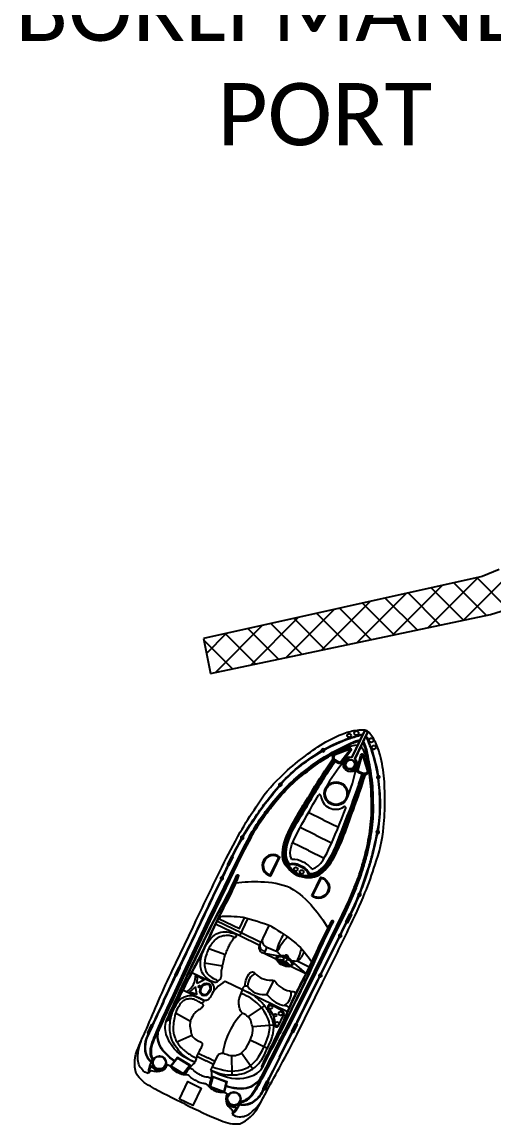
# Model space of a CAD drawing. Header units: metres. Extents: x 279276 to 280727, y 2047083 to 2048907.
# Drawn here: x 279275.7 to 279351.5, y 2047083 to 2047259.9 of the extents above; entities that cross this region are included whole.
import ezdxf

# ---------------------------------------------------------------- set-up
doc = ezdxf.new("R2010")
doc.units = ezdxf.units.M
doc.layers.add('PORT', color=5, linetype='Continuous')
doc.layers.add('PORT TEXT', color=7, linetype='Continuous')
doc.styles.get("Standard").update_dxf_attribs({"font": 'calibri.ttf'})

msp = doc.modelspace()

# ---------------------------------------------------------------- linework, layer by layer
at = {"color": 32, "true_color": 0xcd6928}
for p, q in [((279324.09, 2047131.8), (279321.67, 2047132.98)), ((279324.09, 2047131.8), (279326.51, 2047130.63)), ((279322.9, 2047129.35), (279320.37, 2047130.58)), ((279321.71, 2047126.9), (279319.17, 2047128.13)), ((279322.9, 2047129.35), (279325.43, 2047128.12)), ((279321.71, 2047126.9), (279324.24, 2047125.67)), ((279310.9, 2047113.66), (279307.02, 2047115.54)), ((279310.67, 2047113.19), (279306.8, 2047115.08)), ((279305.71, 2047111.18), (279308.38, 2047110.21)), ((279315.05, 2047111.37), (279314.58, 2047110.4)), ((279314.58, 2047110.4), (279316.57, 2047109.44)), ((279314.58, 2047110.4), (279316.89, 2047110.01)), ((279305.03, 2047108.87), (279307.91, 2047108.39)), ((279317.73, 2047109.3), (279316.78, 2047109.4)), ((279317.71, 2047109.14), (279316.88, 2047109.23)), ((279317.03, 2047109.22), (279318.44, 2047108.53)), ((279317.96, 2047109.02), (279318.57, 2047108.4)), ((279318.07, 2047109.13), (279318.75, 2047108.43)), ((279319.09, 2047109.03), (279321.28, 2047107.15)), ((279318.89, 2047108.31), (279321.28, 2047107.15)), ((279315.04, 2047103.74), (279316.14, 2047106.01)), ((279311.87, 2047104.19), (279318.32, 2047101.05)), ((279312.02, 2047100.2), (279314.65, 2047101.96)), ((279300.39, 2047100.85), (279302.77, 2047099.51)), ((279312.71, 2047098.66), (279316.11, 2047098.91)), ((279300.59, 2047096.17), (279303, 2047097.23)), ((279312.36, 2047096.48), (279315.12, 2047095.16)), ((279303.98, 2047094.34), (279305.53, 2047093.58)), ((279310.97, 2047094.43), (279312.79, 2047091.84)), ((279303.79, 2047093.85), (279305.31, 2047093.12)), ((279306.47, 2047092.55), (279305.31, 2047093.12)), ((279306.69, 2047093.02), (279305.53, 2047093.58)), ((279309.34, 2047093.97), (279309.4, 2047090.86)), ((279296.92, 2047092.16), (279296.85, 2047092.12)), ((279309.74, 2047085.93), (279309.74, 2047085.86))]:
    msp.add_line(p, q, dxfattribs=at)
for points in [[(279301.92, 2047086.15, -0.01736), (279296.33, 2047089.03, -0.12634), (279294.04, 2047091.08, -0.172899), (279294.37, 2047095.17, -0.013884), (279295.74, 2047098.29, -0.008973), (279297.66, 2047102.76, -0.01509), (279299.96, 2047107.84, 0.002245), (279303.65, 2047115.58, -0.003342), (279307.8, 2047124.16, -0.016984), (279310.76, 2047129.82, -0.024546), (279313.32, 2047133.89, -0.067942), (279317.2, 2047138.7, -0.033948), (279320.43, 2047141.49, -0.022001), (279323.64, 2047143.83, -0.042872), (279327.11, 2047145.59, -0.059514), (279329.28, 2047146.19, -0.046364), (279330.39, 2047146.28, -0.104882), (279331.06, 2047146.15, -0.104882)], [(279301.92, 2047086.15, 0.01736), (279307.64, 2047083.54, 0.12634), (279310.67, 2047083.01, 0.172899), (279313.68, 2047085.79, 0.013884), (279315.28, 2047088.8, 0.008973), (279317.61, 2047093.08, 0.01509), (279320.18, 2047098.02, -0.002245), (279323.98, 2047105.71, 0.003342), (279328.16, 2047114.28, 0.016984), (279330.78, 2047120.1, 0.024546), (279332.39, 2047124.64, 0.067942), (279333.77, 2047130.66, 0.033948), (279333.96, 2047134.92, 0.022001), (279333.82, 2047138.89, 0.042872), (279333.06, 2047142.7, 0.059514), (279332.19, 2047144.78, 0.046364), (279331.57, 2047145.71, 0.104882), (279331.06, 2047146.15, 0.104882)], [(279298.44, 2047102.76, 0.006425), (279300.67, 2047107.52, 0.002217), (279304.36, 2047115.25, -0.003368), (279308.51, 2047123.91, -0.024633), (279311.24, 2047129.31, -0.015037), (279313.42, 2047132.66, -0.025439), (279314.72, 2047134.48, -0.013843), (279317.66, 2047138.08, -0.040266), (279320.91, 2047140.96, -0.016729), (279324.31, 2047143.21, -0.029739), (279328.08, 2047144.92, 0.01525), (279329.95, 2047145.49, -0.132389), (279330.3, 2047145.53, -0.028442), (279330.44, 2047145.5, -0.028442)], [(279298.51, 2047102.73, 0.006424), (279300.74, 2047107.49, 0.002217), (279304.43, 2047115.22, -0.003368), (279308.58, 2047123.88, -0.024633), (279311.31, 2047129.27, -0.015038), (279313.49, 2047132.62, -0.025461), (279314.78, 2047134.43, -0.013839), (279317.72, 2047138.03, -0.040238), (279320.96, 2047140.9, -0.016715), (279324.34, 2047143.14, -0.029693), (279328.11, 2047144.84, 0.015234), (279329.97, 2047145.41, -0.134036), (279330.29, 2047145.45, -0.024879), (279330.41, 2047145.43, -0.024879)], [(279312.26, 2047129.19, -0.031596), (279314.12, 2047132.2, -0.004928), (279315.53, 2047134.09, -0.02844), (279318.23, 2047137.17, -0.042875), (279321.35, 2047139.86, -0.035347), (279324.74, 2047142.2, -0.024093), (279328.13, 2047143.97, -0.079837), (279330.05, 2047144.69)], [(279312.33, 2047129.16, -0.031592), (279314.19, 2047132.15, -0.004926), (279315.59, 2047134.04, -0.028436), (279318.28, 2047137.11, -0.042895), (279321.4, 2047139.8, -0.035363), (279324.78, 2047142.13, -0.024111), (279328.16, 2047143.91, -0.077658), (279330, 2047144.6, -0.077658)], [(279312.4, 2047129.12, -0.031588), (279314.25, 2047132.11, -0.004924), (279315.65, 2047133.99, -0.028433), (279318.34, 2047137.06, -0.042917), (279321.45, 2047139.74, -0.035379), (279324.82, 2047142.06, -0.02413), (279328.2, 2047143.84, -0.075408), (279329.96, 2047144.51, -0.075408)], [(279312.53, 2047129.05, -0.031581), (279314.37, 2047132.02, -0.00492), (279315.77, 2047133.9, -0.028426), (279318.45, 2047136.95, -0.042959), (279321.54, 2047139.61, -0.035411), (279324.9, 2047141.93, -0.028829), (279327.73, 2047143.42, -0.092336), (279329.65, 2047143.86, -0.080328)], [(279317.06, 2047093.72, -0.006424), (279319.42, 2047098.42, -0.002217), (279323.21, 2047106.1, 0.003368), (279327.46, 2047114.71, 0.024633), (279330, 2047120.19, 0.015038), (279331.29, 2047123.98, 0.025461), (279331.91, 2047126.12, 0.013839), (279332.92, 2047130.64, 0.040238), (279333.18, 2047134.97, 0.016715), (279332.84, 2047139.02, 0.029693), (279331.85, 2047143.03, -0.015234), (279331.15, 2047144.85, 0.134036), (279330.98, 2047145.12, 0.024879), (279330.89, 2047145.2, 0.024879)], [(279317.13, 2047093.69, -0.006425), (279319.49, 2047098.38, -0.002217), (279323.28, 2047106.06, 0.003368), (279327.53, 2047114.68, 0.024633), (279330.07, 2047120.17, 0.015037), (279331.36, 2047123.95, 0.025439), (279331.98, 2047126.1, 0.013843), (279333, 2047130.63, 0.040266), (279333.25, 2047134.97, 0.016729), (279332.92, 2047139.03, 0.029739), (279331.93, 2047143.05, -0.01525), (279331.22, 2047144.87, 0.132389), (279331.03, 2047145.17, 0.028442), (279330.93, 2047145.27, 0.028442)], [(279329.21, 2047120.96, 0.031588), (279330.41, 2047124.26, 0.004924), (279331.03, 2047126.52, 0.028433), (279331.78, 2047130.53, 0.042917), (279331.96, 2047134.63, 0.035379), (279331.7, 2047138.72, 0.02413), (279331.01, 2047142.47, 0.075408), (279330.44, 2047144.28, 0.075408)], [(279329.28, 2047120.93, 0.031592), (279330.49, 2047124.24, 0.004926), (279331.11, 2047126.51, 0.028436), (279331.85, 2047130.53, 0.042895), (279332.03, 2047134.63, 0.035363), (279331.78, 2047138.73, 0.024111), (279331.08, 2047142.49, 0.077658), (279330.49, 2047144.36, 0.077658)], [(279329.35, 2047120.89, 0.031596), (279330.56, 2047124.22, 0.004928), (279331.18, 2047126.49, 0.02844), (279331.93, 2047130.52, 0.042875), (279332.11, 2047134.63, 0.035347), (279331.85, 2047138.74, 0.024093), (279331.16, 2047142.5, 0.079837), (279330.53, 2047144.45)], [(279325.88, 2047141.31), (279326.41, 2047141, 0.382221), (279327.08, 2047141.07), (279328.52, 2047142.98, 0.786544), (279328.33, 2047143.37), (279325.92, 2047142.45, 0.616464), (279325.88, 2047141.31, 3.844907)], [(279329.07, 2047121.02, 0.031581), (279330.27, 2047124.3, 0.00492), (279330.88, 2047126.56, 0.028426), (279331.63, 2047130.55, 0.042959), (279331.8, 2047134.63, 0.035411), (279331.55, 2047138.7, 0.028829), (279330.97, 2047141.85, 0.092336), (279330.13, 2047143.63, 0.080328)], [(279330.45, 2047139.09), (279329.88, 2047139.32, -0.382221), (279329.52, 2047139.89), (279330.13, 2047142.2, -0.786544), (279330.55, 2047142.29), (279331.32, 2047139.83, -0.616464), (279330.45, 2047139.09, -3.844907)], [(279312.26, 2047129.19), (279311.18, 2047127.2), (279309.98, 2047124.87), (279308.14, 2047121.01), (279305.58, 2047115.74), (279301.57, 2047107.23, -0.002601), (279299.44, 2047102.58, 0.004411), (279297.62, 2047098.63, 0.013009), (279296.5, 2047095.86, 0.113396), (279296.31, 2047094.18, 0.146005), (279296.72, 2047093.23, 1.595219)], [(279312.33, 2047129.16), (279311.24, 2047127.17), (279310.05, 2047124.83), (279308.21, 2047120.98), (279305.65, 2047115.7), (279301.64, 2047107.19, -0.002601), (279299.51, 2047102.55, 0.004411), (279297.69, 2047098.6, 0.013003), (279296.57, 2047095.84, 0.113337), (279296.39, 2047094.19, 0.144821), (279296.77, 2047093.29, 0.138987)], [(279312.4, 2047129.12), (279311.31, 2047127.13), (279310.12, 2047124.8), (279308.28, 2047120.95), (279305.72, 2047115.67), (279301.71, 2047107.16, -0.002601), (279299.57, 2047102.52, 0.00441), (279297.76, 2047098.57, 0.012997), (279296.64, 2047095.81, 0.113276), (279296.47, 2047094.2, 0.142458), (279296.82, 2047093.35, 0.142458)], [(279312.53, 2047129.05), (279311.45, 2047127.06), (279310.26, 2047124.73), (279308.42, 2047120.88), (279305.86, 2047115.6), (279301.84, 2047107.1, -0.002601), (279299.71, 2047102.45, 0.00441), (279297.9, 2047098.51, 0.002867), (279297.64, 2047097.91, 0.002867)], [(279315.65, 2047122.8), (279317.12, 2047125.84, 0.483063), (279314.49, 2047125.28, 0.50024), (279315.65, 2047122.8, 0.418424)], [(279303.53, 2047092.84), (279302.28, 2047093.45, -0.202722), (279298.87, 2047097.37, -0.178768), (279299.02, 2047099.89, 0.010028), (279301.01, 2047104.23, -0.005356), (279304.4, 2047111.34, -0.016605), (279307.27, 2047117.03, 0.018921), (279310.23, 2047122.94, -0.925873), (279310.48, 2047122.86, -0.041202), (279310.06, 2047121.76, -0.024461), (279308.41, 2047118.35, 0.012888), (279305.26, 2047111.76, -0.019359), (279303.32, 2047107.95, 0.002375), (279301.07, 2047103.55, -0.006386), (279299.72, 2047100.7, -0.013656), (279299.16, 2047099.58, -0.862706), (279298.93, 2047099.66, 0.648089)], [(279299, 2047099.64, -0.016488), (279299.09, 2047099.86, 0.010023), (279301.08, 2047104.2, -0.005356), (279304.47, 2047111.31, -0.016607), (279307.34, 2047116.99, 0.018921), (279310.3, 2047122.91, 0.01143), (279310.3, 2047122.91, -0.913283), (279310.4, 2047122.88, -0.041174), (279309.99, 2047121.79, -0.024478), (279308.35, 2047118.38, 0.012889), (279305.19, 2047111.79, -0.019362), (279303.25, 2047107.99, 0.002377), (279301, 2047103.58, -0.006391), (279299.65, 2047100.74, -0.013664), (279299.09, 2047099.61, 0.000701), (279299.09, 2047099.61, -0.819976), (279299, 2047099.64, -0.819976)], [(279322.24, 2047119.61), (279323.71, 2047122.64, -0.483063), (279324.9, 2047120.23, -0.50024), (279322.24, 2047119.61, -0.418424)], [(279318.78, 2047120.88, 0.096403), (279314.06, 2047121.84, 0.040538), (279310.03, 2047121.67, 1.92312)], [(279329.35, 2047120.89), (279328.46, 2047118.81), (279327.36, 2047116.43), (279325.47, 2047112.6), (279322.91, 2047107.32), (279318.7, 2047098.9, 0.002601), (279316.37, 2047094.36, -0.004411), (279314.39, 2047090.49, -0.013009), (279312.91, 2047087.89, -0.113396), (279311.7, 2047086.71, -0.146005), (279310.7, 2047086.44, -1.595219)], [(279329.28, 2047120.92), (279328.39, 2047118.84), (279327.29, 2047116.46), (279325.4, 2047112.63), (279322.84, 2047107.35), (279318.64, 2047098.94, 0.002601), (279316.3, 2047094.39, -0.004411), (279314.32, 2047090.53, -0.013003), (279312.84, 2047087.94, -0.113337), (279311.66, 2047086.77, -0.144821), (279310.72, 2047086.52, -0.138987)], [(279329.21, 2047120.95), (279328.32, 2047118.87), (279327.22, 2047116.49), (279325.33, 2047112.66), (279322.77, 2047107.39), (279318.57, 2047098.97, 0.002601), (279316.23, 2047094.43, -0.00441), (279314.26, 2047090.56, -0.012997), (279312.78, 2047087.98, -0.113276), (279311.62, 2047086.84, -0.142458), (279310.74, 2047086.6, -0.142458)], [(279329.07, 2047121.02), (279328.18, 2047118.93), (279327.09, 2047116.56), (279325.2, 2047112.73), (279322.63, 2047107.46), (279318.43, 2047099.04, 0.002601), (279316.1, 2047094.5, -0.00441), (279314.12, 2047090.63, -0.002867), (279313.81, 2047090.06, -0.002867)], [(279318.78, 2047120.88, -0.096403), (279322.46, 2047117.76, -0.040538), (279324.82, 2047114.49, -1.92312)], [(279306.06, 2047091.61), (279307.44, 2047090.95, 0.202722), (279312.62, 2047090.69, 0.178768), (279314.51, 2047092.37, -0.010028), (279316.69, 2047096.62, 0.005356), (279320.19, 2047103.67, 0.016605), (279322.88, 2047109.45, -0.018921), (279325.7, 2047115.43, 0.925873), (279325.48, 2047115.58, 0.041202), (279324.87, 2047114.57, 0.024461), (279323.21, 2047111.16, -0.012888), (279319.98, 2047104.61, 0.019359), (279318.19, 2047100.73, -0.002375), (279316.12, 2047096.24, 0.006386), (279314.72, 2047093.42, 0.013656), (279314.18, 2047092.28, 0.862706), (279314.39, 2047092.15, -0.648089)], [(279315.78, 2047114.7, 0.033687), (279311.21, 2047116.12, 0.051879), (279307.38, 2047116.27, 1.92312)], [(279314.33, 2047092.2, 0.016488), (279314.44, 2047092.4, -0.010023), (279316.62, 2047096.65, 0.005356), (279320.12, 2047103.71, 0.016607), (279322.81, 2047109.48, -0.018921), (279325.63, 2047115.47, -0.01143), (279325.63, 2047115.47, 0.913283), (279325.54, 2047115.53, 0.041174), (279324.94, 2047114.53, 0.024478), (279323.28, 2047111.13, -0.012889), (279320.05, 2047104.58, 0.019362), (279318.26, 2047100.7, -0.002377), (279316.19, 2047096.21, 0.006391), (279314.79, 2047093.39, 0.013664), (279314.25, 2047092.25, -0.000701), (279314.25, 2047092.25, 0.819976), (279314.33, 2047092.2, 0.819976)], [(279315.37, 2047114.84), (279314.4, 2047112.84, 0.462925), (279315.05, 2047111.37), (279316.71, 2047110.68)], [(279315.78, 2047114.7, -0.033687), (279319.73, 2047111.98, -0.051879), (279322.22, 2047109.07, -1.92312)], [(279313.98, 2047111.97), (279313.83, 2047111.66, 0.516839), (279314.58, 2047110.4, 0.282905)], [(279314.4, 2047112.84), (279313.98, 2047111.97, 0.545737), (279314.74, 2047110.73, 0.282905)], [(279303, 2047107.33), (279305.94, 2047105.9, -0.406088), (279306.27, 2047103.93)], [(279311.53, 2047105.17, -0.164009), (279312.31, 2047107.25, -0.407559), (279313.09, 2047107.21, 0.20466), (279315.75, 2047106.06, -0.28657), (279316.45, 2047105.75, 0.198759), (279319.04, 2047104.27, -0.45148), (279319.64, 2047103.82, -1.463971)], [(279311.14, 2047104.5), (279308.33, 2047105.87, 0.158322), (279305.92, 2047103.31, -0.417676), (279304.84, 2047102.86), (279301.54, 2047104.47)], [(279311.14, 2047104.5, -0.291269), (279311.55, 2047105.17, -0.299867), (279312.02, 2047105.01, 0.273478), (279314.64, 2047103.8, -0.28657), (279315.34, 2047103.48, 0.198759), (279317.94, 2047102, -0.45148), (279318.54, 2047101.55, -1.463971)], [(279306.06, 2047091.61), (279306.29, 2047092.18), (279307.09, 2047093.85, -0.448043), (279308.25, 2047094.27, 0.025561), (279309.17, 2047094, 0.15676), (279310.26, 2047094.09, 0.144288), (279311, 2047094.45, 0.079427), (279311.96, 2047095.67, 0.054179), (279312.65, 2047097.27, 0.127294), (279312.71, 2047098.68, -0.025195), (279312.46, 2047099.61, 0.112656), (279312.01, 2047100.21, 0.061652), (279311.24, 2047100.74, -0.222278), (279310.75, 2047101.32, -0.049109), (279310.56, 2047102.04, -0.09997), (279310.54, 2047102.82, -0.045992), (279310.9, 2047103.94), (279311.14, 2047104.5)], [(279298.44, 2047102.76, -0.002942), (279296.82, 2047099.31, 0.002013), (279295.81, 2047097.1, 0.130442), (279295.44, 2047095.35, 0.261246), (279296.51, 2047092.91, 0.209197)], [(279298.51, 2047102.73, -0.002941), (279296.89, 2047099.28, 0.002014), (279295.88, 2047097.07, 0.130992), (279295.52, 2047095.35, 0.261832), (279296.55, 2047092.97, 0.261832)], [(279300.24, 2047093.12, -0.043334), (279298.85, 2047094.29, -0.18333), (279297.55, 2047096.9, -0.123985), (279298.03, 2047098.99, 0.015377), (279298.59, 2047100.4)], [(279300.19, 2047093.06, -0.043195), (279298.8, 2047094.23, -0.183415), (279297.47, 2047096.89, -0.094511), (279297.75, 2047098.55)], [(279296, 2047091.07, -0.164393), (279294.99, 2047091.73, -0.188684), (279294.32, 2047093.51, -0.10758), (279295.11, 2047096.92)], [(279317.13, 2047093.69, 0.002942), (279315.41, 2047090.28, -0.002013), (279314.31, 2047088.12, -0.130442), (279313.16, 2047086.75, -0.261246), (279310.58, 2047086.08, -0.209197)], [(279317.06, 2047093.72, 0.002941), (279315.35, 2047090.32, -0.002014), (279314.24, 2047088.15, -0.130992), (279313.11, 2047086.81, -0.261832), (279310.6, 2047086.15, -0.261832)], [(279308.44, 2047089.14, 0.043334), (279310.21, 2047088.77, 0.18333), (279313.07, 2047089.36, 0.123985), (279314.42, 2047091.03, -0.015377), (279315.18, 2047092.35)], [(279308.42, 2047089.06, 0.043195), (279310.2, 2047088.7, 0.183415), (279313.12, 2047089.3, 0.094511), (279314.24, 2047090.54)], [(279309.45, 2047084.54, 0.164393), (279310.59, 2047084.15, 0.188684), (279312.41, 2047084.73, 0.10758), (279314.6, 2047087.46)]]:
    msp.add_lwpolyline(points, format="xyb", dxfattribs=at)
for points in [[(279330.71, 2047146.06), (279328.65, 2047141.81)], [(279328.67, 2047141.84), (279330.71, 2047146.06)], [(279331.2, 2047145.83), (279329.13, 2047141.58)], [(279329.15, 2047141.61), (279331.2, 2047145.83)], [(279309.44, 2047125.92), (279309.33, 2047125.97), (279308.69, 2047124.66), (279308.82, 2047124.59)], [(279308.88, 2047124.56), (279308.98, 2047124.52), (279309.61, 2047125.83), (279309.51, 2047125.88)], [(279307.58, 2047116.28), (279307.4, 2047115.92), (279310.63, 2047114.36), (279311.45, 2047116.06)], [(279313.83, 2047111.66), (279310.67, 2047113.19), (279312, 2047115.92)], [(279327.8, 2047115.38), (279327.71, 2047115.42), (279328.35, 2047116.74), (279328.45, 2047116.69)], [(279328.52, 2047116.65), (279328.64, 2047116.6), (279328, 2047115.28), (279327.87, 2047115.34)], [(279314.05, 2047112.13), (279310.9, 2047113.66)], [(279319.89, 2047109.16), (279321.8, 2047108.21)], [(279300.96, 2047108.13), (279300.88, 2047108.17), (279300.26, 2047106.91), (279300.37, 2047106.86)], [(279300.44, 2047106.83), (279300.51, 2047106.79), (279301.12, 2047108.05), (279301.03, 2047108.09)], [(279296.6, 2047098.83), (279296.48, 2047098.89), (279295.86, 2047097.62), (279296.01, 2047097.55)], [(279296.08, 2047097.51), (279296.13, 2047097.49), (279296.75, 2047098.76), (279296.67, 2047098.8)], [(279319.09, 2047097.77), (279319.02, 2047097.81), (279319.63, 2047099.06), (279319.71, 2047099.02)], [(279319.78, 2047098.99), (279319.87, 2047098.94), (279319.26, 2047097.69), (279319.16, 2047097.74)], [(279314.46, 2047088.59), (279314.42, 2047088.61), (279315.03, 2047089.88), (279315.11, 2047089.85)], [(279315.18, 2047089.81), (279315.3, 2047089.75), (279314.68, 2047088.48), (279314.53, 2047088.55)]]:
    msp.add_lwpolyline(points, dxfattribs=at)
for points in [[(279325.97, 2047141.48), (279326.52, 2047141.16, 0.383069), (279326.93, 2047141.2), (279328.39, 2047143.12, 0.853636), (279328.38, 2047143.18), (279326, 2047142.27, 0.613527)], [(279330.53, 2047139.27), (279329.94, 2047139.5, -0.383069), (279329.71, 2047139.85), (279330.33, 2047142.18, -0.853636), (279330.37, 2047142.21), (279331.14, 2047139.78, -0.613527)], [(279315.57, 2047122.98), (279316.93, 2047125.8, 0.460147), (279314.63, 2047125.21, 0.47706)], [(279322.43, 2047119.65), (279323.79, 2047122.46, -0.460147), (279324.76, 2047120.29, -0.47706)], [(279315.71, 2047102.14, 0.917705), (279315.37, 2047101.42, -0.209704), (279316.26, 2047098.97, 0.850912), (279316.91, 2047098.77), (279317.72, 2047100.43, 0.435659), (279317.49, 2047101.14)]]:
    msp.add_lwpolyline(points, format="xyb", close=True, dxfattribs=at)
for points in [[(279303.83, 2047105.55), (279303.9, 2047106.77), (279304.92, 2047106.1)], [(279303.57, 2047105.02), (279302.66, 2047104.21), (279303.81, 2047103.82)], [(279301.63, 2047090.96), (279302.7, 2047092.41), (279300.67, 2047093.67), (279299.54, 2047092.24)], [(279301.61, 2047091.07), (279302.59, 2047092.39), (279300.69, 2047093.57), (279299.66, 2047092.26)], [(279300.99, 2047086.99), (279302.34, 2047089.78), (279304.51, 2047088.72), (279303.16, 2047085.93)], [(279305.89, 2047088.9), (279306.36, 2047090.63), (279308.61, 2047089.82), (279308.18, 2047088.05)], [(279305.98, 2047088.94), (279306.41, 2047090.53), (279308.52, 2047089.77), (279308.13, 2047088.15)]]:
    msp.add_lwpolyline(points, close=True, dxfattribs=at)
for centre, radius in [((279328.23, 2047145.37), 0.313), ((279329.4, 2047145.76), 0.349), ((279331.78, 2047144.61), 0.349), ((279332.19, 2047143.45), 0.313), ((279328.35, 2047140.76), 0.771), ((279328.49, 2047140.69), 0.771), ((279326.14, 2047136.03), 1.9), ((279326.14, 2047136.03), 1.9), ((279326.14, 2047136.03), 1.74), ((279326.14, 2047136.03), 1.74), ((279319.67, 2047123.91), 0.305), ((279320.62, 2047123.45), 0.305), ((279304.2, 2047105.04), 0.163), ((279315.61, 2047101.75), 0.304), ((279316.36, 2047100.46), 0.197), ((279317.24, 2047100.72), 0.304), ((279316.66, 2047099.07), 0.304), ((279297.78, 2047092.83), 1.09), ((279297.78, 2047092.83), 1.01), ((279309.74, 2047087.03), 1.09), ((279309.74, 2047087.03), 1.01)]:
    msp.add_circle(centre, radius, dxfattribs=at)
for centre, radius, start, end in [((279330.8, 2047145.61), 0.456, 28.0083, 100.1936), ((279330.8, 2047145.61), 0.456, 28.0083, 100.1936), ((279324.03, 2047142.98), 0.237, 44.3314, 199.4734), ((279324.03, 2047142.98), 0.237, 218.1112, 25.6936), ((279342.3, 2047127.56), 20.14, 137.4283, 152.4991), ((279328.35, 2047140.76), 1.13, 73.9849, 46.4345), ((279328.49, 2047140.69), 1.13, 81.7674, 54.217), ((279309.49, 2047143.49), 20.14, 335.7028, 350.7736), ((279332.91, 2047138.67), 0.237, 102.5083, 270.0907), ((279332.91, 2047138.67), 0.237, 288.7285, 83.8705), ((279317.18, 2047137.47), 0.237, 55.7168, 223.8125), ((279317.18, 2047137.47), 0.237, 242.4475, 37.0817), ((279323.5, 2047135.68), 0.202, 3.2956, 149.7633), ((279325.98, 2047135.85), 2.28, 184.0402, 245.8413), ((279326.1, 2047135.79), 2.28, 242.3606, 304.1617), ((279327.5, 2047133.74), 0.202, 338.4386, 124.9064), ((279332.82, 2047129.88), 0.237, 91.1202, 245.7544), ((279332.82, 2047129.88), 0.237, 264.3894, 72.4851), ((279311.07, 2047128.96), 0.237, 65.4205, 235.8271), ((279311.07, 2047128.96), 0.237, 254.486, 46.7616), ((279319.21, 2047122.49), 2.15, 55.3894, 106.5965), ((279319.21, 2047122.49), 2.3, 55.3894, 103.1392), ((279319.29, 2047122.58), 2.89, 58.3745, 94.9768), ((279319.79, 2047122.21), 2.3, 25.0627, 72.8125), ((279319.81, 2047122.33), 2.89, 33.2251, 69.8274), ((279307.81, 2047122.43), 0.237, 69.1311, 239.2302), ((279307.81, 2047122.43), 0.237, 257.8904, 50.4709), ((279319.79, 2047122.21), 2.15, 21.6054, 72.8125), ((279329.91, 2047119.81), 0.237, 81.4403, 233.7159), ((279329.91, 2047119.81), 0.237, 252.3748, 62.7814), ((279326.79, 2047113.21), 0.237, 77.731, 230.3116), ((279326.79, 2047113.21), 0.237, 248.9717, 59.0709), ((279319.62, 2047112.7), 3.55, 214.7259, 228.0769), ((279319.62, 2047112.7), 3.55, 234.0501, 238.29), ((279317.87, 2047109.15), 0.166, 154.101, 334.101), ((279318.95, 2047109.34), 1.24, 159.7035, 185.6963), ((279318.95, 2047109.34), 1.24, 150.2164, 150.4857), ((279318.16, 2047109.75), 0.347, 344.9033, 143.2488), ((279317.35, 2047110.12), 1.24, 302.5056, 330.1457), ((279319.62, 2047112.7), 3.55, 249.0034, 255.3428), ((279317.35, 2047110.12), 1.24, 337.7162, 337.9855), ((279319.62, 2047112.7), 3.55, 259.5352, 274.291), ((279300.49, 2047106.84), 3.12, 301.5695, 3.457), ((279314.18, 2047105.16), 2.24, 117.301, 181.5051), ((279323.62, 2047106.81), 0.237, 75.323, 231.5721), ((279323.62, 2047106.81), 0.237, 250.1963, 56.6988), ((279316.69, 2047103.94), 2.24, 300.7254, 8.8729), ((279319.03, 2047092.9), 11.17, 135.0005, 172.4731), ((279299.52, 2047091.1), 3.52, 140.0966, 180.4322), ((279297.78, 2047092.83), 1.17, 217.8253, 344.7751), ((279299.46, 2047090.43), 3.52, 146.2263, 169.4589), ((279297.78, 2047092.83), 1.32, 199.8735, 344.7751), ((279309.74, 2047087.03), 1.32, 143.4268, 288.3284), ((279309.74, 2047087.03), 1.17, 143.4268, 270.3767), ((279307.3, 2047087.32), 3.52, 307.7697, 348.1053), ((279306.81, 2047086.86), 3.52, 318.743, 341.9756)]:
    msp.add_arc(centre, radius, start, end, dxfattribs=at)
for start_param, end_param in [(0.830012, 1.576846), (4.712389, 5.232342)]:
    msp.add_ellipse((279318.3, 2047109.93), major_axis=(1.81, 3.73), ratio=0.425319, start_param=start_param, end_param=end_param, dxfattribs=at)
for centre, major_axis, ratio in [((279317.87, 2047109.15), (1.27, -0.62), 0.533092), ((279305.17, 2047104.59), (0.517, 0.954), 0.758117)]:
    msp.add_ellipse(centre, major_axis=major_axis, ratio=ratio, dxfattribs=at)
for points, knots in [([(279319.79, 2047122.95), (279318.66, 2047123.62), (279317.62, 2047124.65), (279317.47, 2047127.34), (279317.94, 2047128.67), (279319.56, 2047132.26), (279321.02, 2047134.34), (279323.38, 2047138.27), (279324.47, 2047139.91), (279325.61, 2047141.6)], [0, 0, 0, 0, 0.0462196, 0.0462196, 0.0924392, 0.0924392, 0.1947325, 0.1947325, 0.2709084, 0.2709084, 0.2709084, 0.2709084]), ([(279319.83, 2047123.01), (279318.66, 2047123.71), (279317.65, 2047124.78), (279317.59, 2047127.54), (279318.1, 2047128.87), (279319.77, 2047132.46), (279321.23, 2047134.56), (279323.55, 2047138.39), (279324.57, 2047139.93), (279325.65, 2047141.53)], [0, 0, 0, 0, 0.0480884, 0.0480884, 0.0961768, 0.0961768, 0.1985377, 0.1985377, 0.2704106, 0.2704106, 0.2704106, 0.2704106]), ([(279318.59, 2047124.55), (279318.41, 2047124.78), (279317.75, 2047125.83), (279318.25, 2047129.09), (279320.71, 2047132.93), (279323.2, 2047137.35), (279325.1, 2047140.16), (279325.87, 2047141.31)], [0.0234044, 0.0234044, 0.0234044, 0.0234044, 0.0350942, 0.0739111, 0.138251, 0.2165713, 0.2709084, 0.2709084, 0.2709084, 0.2709084]), ([(279319.95, 2047123.21), (279318.76, 2047123.92), (279317.82, 2047125), (279317.88, 2047127.78), (279318.45, 2047129.13), (279320.21, 2047132.74), (279321.69, 2047134.9), (279323.96, 2047138.59), (279324.88, 2047139.98), (279325.81, 2047141.36)], [0, 0, 0, 0, 0.0508337, 0.0508337, 0.1016674, 0.1016674, 0.2060328, 0.2060328, 0.2709084, 0.2709084, 0.2709084, 0.2709084]), ([(279318.68, 2047124.73), (279318.36, 2047125.17), (279318.15, 2047125.64), (279318.05, 2047127.35), (279318.5, 2047128.64), (279319.52, 2047130.83), (279320.17, 2047131.83), (279322.03, 2047134.93), (279323.24, 2047137.06), (279325.04, 2047139.8), (279325.52, 2047140.52), (279326, 2047141.23)], [0.0248254, 0.0248254, 0.0248254, 0.0248254, 0.0474598, 0.0474598, 0.0949196, 0.0949196, 0.1423794, 0.1423794, 0.237299, 0.237299, 0.2709084, 0.2709084, 0.2709084, 0.2709084]), ([(279319.79, 2047122.95), (279321.02, 2047122.47), (279322.47, 2047122.3), (279324.68, 2047123.85), (279325.43, 2047125.03), (279327.25, 2047128.52), (279327.98, 2047130.96), (279329.61, 2047135.25), (279330.23, 2047137.11), (279330.85, 2047139.06)], [0, 0, 0, 0, 0.0462196, 0.0462196, 0.0924392, 0.0924392, 0.1947325, 0.1947325, 0.2709084, 0.2709084, 0.2709084, 0.2709084]), ([(279319.82, 2047123.02), (279321.08, 2047122.53), (279322.55, 2047122.4), (279324.76, 2047124.06), (279325.49, 2047125.29), (279327.27, 2047128.82), (279328.02, 2047131.26), (279329.59, 2047135.45), (279330.18, 2047137.21), (279330.77, 2047139.04)], [0, 0, 0, 0, 0.0480884, 0.0480884, 0.0961768, 0.0961768, 0.1985377, 0.1985377, 0.2704106, 0.2704106, 0.2704106, 0.2704106]), ([(279319.9, 2047123.23), (279321.19, 2047122.74), (279322.62, 2047122.67), (279324.77, 2047124.43), (279325.47, 2047125.72), (279327.22, 2047129.33), (279328.01, 2047131.83), (279329.5, 2047135.9), (279330.03, 2047137.48), (279330.53, 2047139.06)], [0, 0, 0, 0, 0.0508337, 0.0508337, 0.1016674, 0.1016674, 0.2060328, 0.2060328, 0.2709084, 0.2709084, 0.2709084, 0.2709084]), ([(279321.79, 2047123), (279322.08, 2047123), (279323.31, 2047123.13), (279325.57, 2047125.54), (279327.07, 2047129.84), (279328.99, 2047134.54), (279330.03, 2047137.76), (279330.46, 2047139.09)], [0.0234044, 0.0234044, 0.0234044, 0.0234044, 0.0350942, 0.0739111, 0.138251, 0.2165713, 0.2709084, 0.2709084, 0.2709084, 0.2709084]), ([(279321.88, 2047123.18), (279322.42, 2047123.2), (279322.92, 2047123.32), (279324.32, 2047124.3), (279325.06, 2047125.46), (279326.15, 2047127.61), (279326.53, 2047128.74), (279327.82, 2047132.12), (279328.74, 2047134.39), (279329.79, 2047137.5), (279330.05, 2047138.31), (279330.31, 2047139.13)], [0.0248254, 0.0248254, 0.0248254, 0.0248254, 0.0474598, 0.0474598, 0.0949196, 0.0949196, 0.1423794, 0.1423794, 0.237299, 0.237299, 0.2709084, 0.2709084, 0.2709084, 0.2709084]), ([(279319.04, 2047125.47), (279318.22, 2047126.84), (279319.57, 2047128.92), (279320.62, 2047131.15), (279322.23, 2047133.95), (279323.33, 2047135.78)], [0.0313661, 0.0313661, 0.0313661, 0.0313661, 0.1084744, 0.1084744, 0.1920729, 0.1920729, 0.1920729, 0.1920729]), ([(279322.23, 2047123.92), (279323.82, 2047124.12), (279324.62, 2047126.47), (279325.72, 2047128.67), (279326.93, 2047131.67), (279327.69, 2047133.67)], [0.0313661, 0.0313661, 0.0313661, 0.0313661, 0.1084744, 0.1084744, 0.1920729, 0.1920729, 0.1920729, 0.1920729]), ([(279319, 2047108.6), (279319.07, 2047108.74), (279318.99, 2047109.02), (279318.14, 2047109.83), (279316.99, 2047110), (279316.56, 2047109.51), (279317.1, 2047108.76), (279318.44, 2047108.31), (279318.91, 2047108.41), (279319, 2047108.6)], [0, 0, 0, 0, 1.031451, 1.031451, 2.992455, 2.992455, 4.95346, 4.95346, 6.283185, 6.283185, 6.283185, 6.283185]), ([(279305.62, 2047105.41), (279305.3, 2047105.58), (279304.71, 2047105.28), (279304.31, 2047104.24), (279304.55, 2047103.74), (279305.33, 2047103.7), (279305.86, 2047104.22), (279305.93, 2047105.05), (279305.81, 2047105.31), (279305.62, 2047105.41)], [0, 0, 0, 0, 1.743273, 1.743273, 3.486547, 3.486547, 5.22982, 5.22982, 6.283185, 6.283185, 6.283185, 6.283185]), ([(279306.29, 2047092.18), (279307.92, 2047091.54), (279309.54, 2047091.27), (279312.53, 2047092.09), (279313.59, 2047093.31), (279315.03, 2047096.41), (279315.79, 2047098.02), (279314.96, 2047100.87), (279313.79, 2047102.32), (279311.98, 2047103.48), (279311.46, 2047103.7), (279310.9, 2047103.94)], [0, 0, 0, 0, 0.0684102, 0.0684102, 0.1368204, 0.1368204, 0.2052306, 0.2052306, 0.2736407, 0.2736407, 0.2974604, 0.2974604, 0.2974604, 0.2974604]), ([(279304.24, 2047090.93), (279304.05, 2047091.03), (279303.73, 2047091.19), (279303.3, 2047091.52), (279302.99, 2047091.9), (279302.69, 2047091.91), (279302.57, 2047091.91)], [0, 0, 0, 0, 0.00840925, 0.01405459, 0.02148076, 0.02583256, 0.02583256, 0.02583256, 0.02583256]), ([(279304.24, 2047090.93), (279304.44, 2047090.84), (279304.77, 2047090.68), (279305.29, 2047090.55), (279305.78, 2047090.55), (279305.98, 2047090.31), (279306.05, 2047090.22)], [0, 0, 0, 0, 0.00840925, 0.01405459, 0.02148076, 0.02583256, 0.02583256, 0.02583256, 0.02583256])]:
    msp.add_open_spline(points, degree=3, knots=knots, dxfattribs=at)
for points in [[(279309.33, 2047113.14), (279309.6, 2047113.03), (279309.97, 2047112.94), (279310.11, 2047113.26), (279309.59, 2047113.6), (279308.4, 2047113.86), (279306.96, 2047113.53), (279305.79, 2047112.44), (279305, 2047111.19), (279304.45, 2047109.52), (279304.46, 2047107.81), (279304.97, 2047106.82), (279306.1, 2047105.94), (279306.68, 2047105.69), (279306.98, 2047105.73), (279306.99, 2047106.06), (279306.71, 2047106.23), (279305.76, 2047106.84), (279305.25, 2047107.53), (279305.04, 2047108.41), (279305.08, 2047109.29), (279305.38, 2047110.35), (279305.79, 2047111.32), (279306.35, 2047112.11), (279307.06, 2047112.82), (279307.99, 2047113.17), (279308.99, 2047113.23), (279309.33, 2047113.14)], [(279307.03, 2047105.91), (279307.38, 2047106.1), (279307.65, 2047106.42), (279307.73, 2047107.18), (279307.79, 2047107.78), (279307.99, 2047108.72), (279308.35, 2047110.13), (279308.63, 2047110.84), (279308.95, 2047111.56), (279309.26, 2047112.1), (279309.59, 2047112.56), (279309.78, 2047112.95)], [(279304.67, 2047102.4), (279304.8, 2047102.02), (279304.51, 2047101.56), (279303.92, 2047101.21), (279303.38, 2047100.69), (279302.85, 2047099.75), (279302.68, 2047098.98), (279302.8, 2047097.95), (279303.01, 2047097.2), (279303.68, 2047096.52), (279304.25, 2047096.22), (279304.62, 2047095.98), (279304.62, 2047095.62), (279304.32, 2047094.95), (279303.73, 2047093.65), (279303.47, 2047092.99), (279302.73, 2047093.28), (279301.5, 2047094.13), (279300.72, 2047094.98), (279299.98, 2047096.07), (279299.55, 2047097.38), (279299.45, 2047098.6), (279299.56, 2047099.74), (279299.84, 2047100.85), (279300.34, 2047101.94), (279301.06, 2047102.93), (279301.63, 2047103.32), (279302.29, 2047103.56), (279303.3, 2047103.58), (279303.86, 2047103.34), (279304.53, 2047103.01), (279304.85, 2047102.73), (279304.67, 2047102.4), (279304.32, 2047102.5), (279303.6, 2047102.88), (279302.93, 2047103.08), (279302.19, 2047103), (279301.59, 2047102.74), (279301.08, 2047102.16), (279300.41, 2047100.91), (279300.13, 2047099.76), (279300.01, 2047098.66), (279300.04, 2047097.71), (279300.2, 2047097.05), (279300.54, 2047096.27), (279301.11, 2047095.43), (279301.63, 2047094.9), (279302.3, 2047094.37), (279302.9, 2047093.99), (279303.33, 2047093.74), (279303.64, 2047093.53), (279303.65, 2047093.3)], [(279306.06, 2047091.61), (279307.72, 2047091.05), (279309.76, 2047090.87), (279311.43, 2047091.16), (279313.13, 2047092.11), (279314.21, 2047093.36), (279315.22, 2047095.37), (279316.05, 2047097.59), (279316, 2047099.49), (279315.08, 2047101.37), (279313.94, 2047102.77), (279312.41, 2047103.92), (279311.14, 2047104.5)], [(279303.74, 2047089.89), (279303.17, 2047090.21), (279302.84, 2047090.47), (279302.39, 2047090.84), (279301.9, 2047090.88), (279300.9, 2047091.13), (279300.01, 2047091.74), (279299.61, 2047092.19), (279299.32, 2047092.39), (279298.83, 2047092.54)], [(279303.53, 2047092.84), (279303.1, 2047092.48), (279302.6, 2047091.95), (279301.81, 2047090.88)], [(279298.28, 2047091.61), (279297.82, 2047091.43), (279296.96, 2047091.43), (279296.5, 2047091.5), (279296.17, 2047091.32), (279296, 2047091.07)], [(279306.06, 2047091.61), (279306.16, 2047090.99), (279306.06, 2047090.27), (279305.71, 2047088.99)], [(279303.74, 2047089.89), (279304.33, 2047089.64), (279304.76, 2047089.54), (279305.31, 2047089.42), (279305.65, 2047089.06), (279306.46, 2047088.43), (279307.5, 2047088.1), (279308.09, 2047088.07), (279308.43, 2047087.96), (279308.86, 2047087.67)], [(279308.47, 2047086.67), (279308.61, 2047086.19), (279309.13, 2047085.52), (279309.48, 2047085.2), (279309.54, 2047084.83), (279309.45, 2047084.54)]]:
    msp.add_spline(points, degree=3, dxfattribs=at)
for points in [[(279317.75, 2047113.44), (279317.24, 2047112.71), (279316.8, 2047111.8), (279316.57, 2047110.75)], [(279321.01, 2047110.64), (279320.76, 2047110.11), (279320.43, 2047109.58), (279320.02, 2047109.07)]]:
    msp.add_open_spline(points, degree=3, dxfattribs=at)
at = {"layer": 'PORT', "linetype": 'Continuous'}
for p, q in [((279346.58, 2047163.88), (279364.97, 2047182.27)), ((279340.89, 2047162.68), (279348.98, 2047170.77)), ((279353.78, 2047165.67), (279348.73, 2047170.71)), ((279335.2, 2047161.48), (279343.2, 2047169.48)), ((279346.58, 2047163.88), (279341.39, 2047169.08)), ((279350.29, 2047164.66), (279345.06, 2047169.89)), ((279323.82, 2047159.08), (279331.66, 2047166.91)), ((279329.51, 2047160.28), (279337.43, 2047168.2)), ((279339.17, 2047162.32), (279334.04, 2047167.44)), ((279342.87, 2047163.1), (279337.71, 2047168.26)), ((279318.13, 2047157.88), (279325.88, 2047165.63)), ((279331.75, 2047160.75), (279326.69, 2047165.81)), ((279335.46, 2047161.54), (279330.36, 2047166.63)), ((279312.44, 2047156.68), (279320.11, 2047164.35)), ((279320.62, 2047158.41), (279315.67, 2047163.36)), ((279324.33, 2047159.19), (279319.34, 2047164.18)), ((279328.04, 2047159.97), (279323.02, 2047164.99)), ((279305.32, 2047158.54), (279308.56, 2047161.78)), ((279306.76, 2047155.49), (279314.33, 2047163.06)), ((279313.21, 2047156.85), (279308.32, 2047161.73)), ((279316.92, 2047157.63), (279312, 2047162.54)), ((279309.5, 2047156.06), (279304.9, 2047160.66))]:
    msp.add_line(p, q, dxfattribs=at)
at = {"layer": 'PORT'}
for p, q in [((279349.61, 2047170.91), (279304.84, 2047160.95)), ((279352.33, 2047172.03), (279349.61, 2047170.91)), ((279350.94, 2047164.8), (279354.19, 2047165.79)), ((279305.97, 2047155.32), (279350.94, 2047164.8)), ((279304.84, 2047160.95), (279305.97, 2047155.32))]:
    msp.add_line(p, q, dxfattribs=at)

# ---------------------------------------------------------------- texts
at = {"layer": 'PORT TEXT'}
for s, p in [('BORLI MANDLA', (279274.64, 2047256.9)), ('PORT', (279307.11, 2047240.13))]:
    msp.add_text(s, height=10, dxfattribs=at).set_placement(p)

doc.saveas('drawing.dxf')
